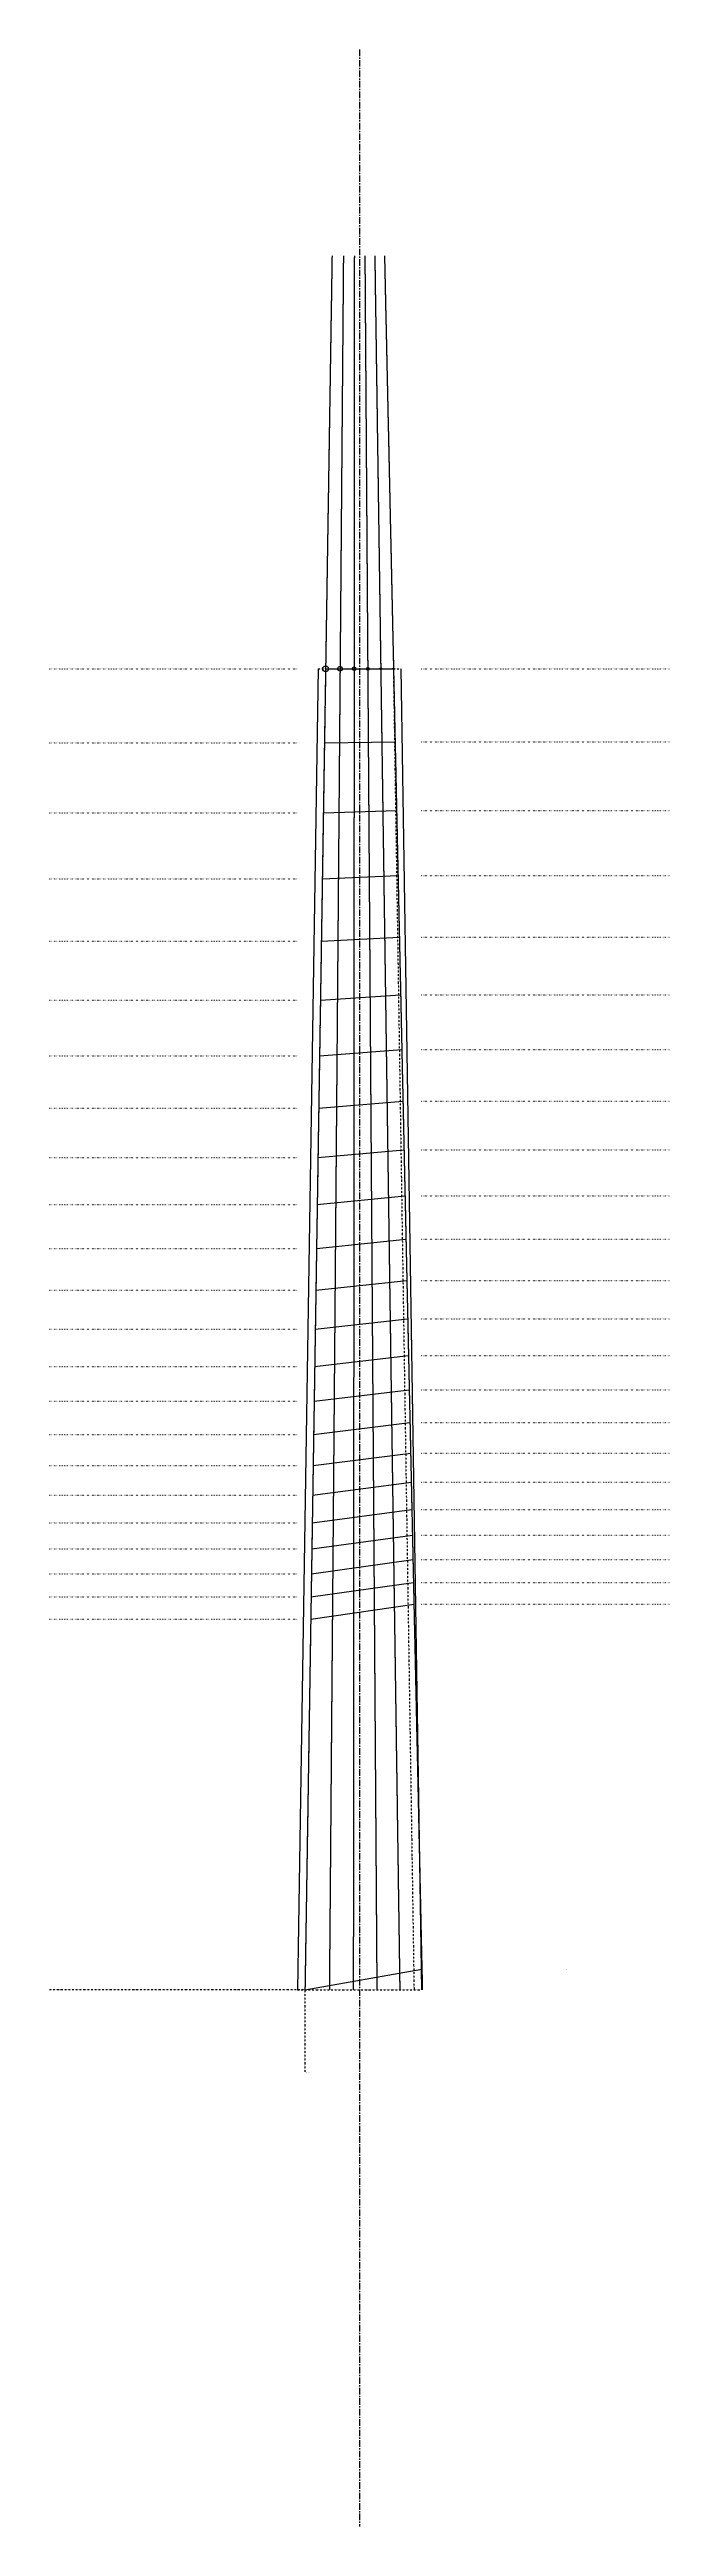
# Model space of a CAD drawing. Header units: millimetres. Extents: x 0 to 300, y -150 to 1050.
import ezdxf

# ---------------------------------------------------------------- set-up
doc = ezdxf.new("R2010")
doc.units = ezdxf.units.MM
for name, pattern in [('CENTER', [5.08, 3.175, -0.635, 0.635, -0.635]), ('DASHED', [1.524, 1.27, -0.254]), ('DASHED2', [0.762, 0.635, -0.127]), ('DOT', [0.508, 0, -0.508]), ('DOT2', [0.254, 0, -0.254])]:
    doc.linetypes.add(name, pattern=pattern)
doc.styles.add('OpenSans', font='OpenSans-Regular.ttf')

msp = doc.modelspace()

# ---------------------------------------------------------------- linework, layer by layer
at = {"linetype": 'CENTER'}
msp.add_line((150, 1050), (150, -150), dxfattribs=at)
at = {"linetype": 'DASHED'}
for p, q in [((136.7, 950), (123.6, 110)), ((142.2, 950), (135.4, 110)), ((147.5, 950), (147, 110)), ((152.6, 950), (158.4, 110)), ((157.4, 950), (169.5, 110)), ((162.1, 950), (180.4, 110))]:
    msp.add_line(p, q, dxfattribs=at)
at = {"linetype": 'DASHED2'}
for p, q in [((136.7, 950), (123.6, 110)), ((142.2, 950), (135.4, 110)), ((147.5, 950), (147, 110)), ((152.6, 950), (158.4, 110)), ((157.4, 950), (169.5, 110)), ((162.1, 950), (180.4, 110))]:
    msp.add_line(p, q, dxfattribs=at)
at = {"linetype": 'DOT'}
for p, q in [((0, 750), (120, 750)), ((180, 750), (300, 750)), ((0, 714.1), (120, 714.1)), ((180, 714.6), (300, 714.6)), ((0, 680.2), (120, 680.2)), ((180, 681.3), (300, 681.3)), ((0, 648.2), (120, 648.2)), ((180, 649.8), (300, 649.8)), ((0, 618), (120, 618)), ((180, 620), (300, 620)), ((0, 589.5), (120, 589.5)), ((180, 592), (300, 592)), ((180, 565.5), (300, 565.5)), ((0, 562.5), (120, 562.5)), ((180, 540.5), (300, 540.5)), ((0, 537.1), (120, 537.1)), ((180, 516.9), (300, 516.9)), ((0, 513.2), (120, 513.2)), ((180, 494.6), (300, 494.6)), ((0, 490.5), (120, 490.5)), ((0, 469.2), (120, 469.2)), ((180, 473.6), (300, 473.6)), ((0, 449), (120, 449)), ((180, 453.7), (300, 453.7)), ((180, 435), (300, 435)), ((0, 430), (120, 430)), ((0, 412), (120, 412)), ((180, 417.3), (300, 417.3)), ((180, 400.6), (300, 400.6)), ((0, 395.1), (120, 395.1)), ((180, 384.9), (300, 384.9)), ((0, 379.1), (120, 379.1)), ((0, 364), (120, 364)), ((180, 370), (300, 370)), ((0, 349.7), (120, 349.7)), ((180, 356), (300, 356)), ((0, 336.3), (120, 336.3)), ((180, 342.7), (300, 342.7)), ((180, 330.2), (300, 330.2)), ((0, 323.6), (120, 323.6)), ((180, 318.4), (300, 318.4)), ((0, 311.6), (120, 311.6)), ((0, 300.3), (120, 300.3)), ((180, 307.3), (300, 307.3)), ((0, 289.6), (120, 289.6)), ((180, 296.8), (300, 296.8))]:
    msp.add_line(p, q, dxfattribs=at)
for p, q in [((130, 750), (120, 110)), ((133.6, 750), (166.4, 750)), ((170, 750), (180, 110)), ((133, 714.1), (167.2, 714.6)), ((132.5, 680.2), (167.9, 681.3)), ((132, 648.2), (168.6, 649.8)), ((131.5, 618), (169.3, 620)), ((131.1, 589.5), (169.9, 592)), ((130.6, 562.5), (170.5, 565.5)), ((130.2, 537.1), (171, 540.5)), ((129.9, 513.2), (171.5, 516.9)), ((129.5, 490.5), (172, 494.6)), ((129.2, 469.2), (172.5, 473.6)), ((128.9, 449), (172.9, 453.7)), ((128.6, 430), (173.3, 435)), ((128.3, 412), (173.7, 417.3)), ((128, 395.1), (174.1, 400.6)), ((127.8, 379.1), (174.4, 384.9)), ((127.5, 364), (174.8, 370)), ((127.3, 349.7), (175.1, 356)), ((127.1, 336.3), (175.3, 342.7)), ((126.9, 323.6), (175.6, 330.2)), ((126.7, 311.6), (175.9, 318.4)), ((126.5, 300.3), (176.1, 307.3)), ((126.4, 289.6), (176.4, 296.8)), ((123.6, 110), (180.2, 120)), ((123.6, 110), (180.2, 120))]:
    msp.add_line(p, q)
at = {"linetype": 'DOT2'}
for p, q in [((133.6, 750), (123.6, 110)), ((130, 750), (170, 750)), ((166.4, 750), (176.4, 110)), ((123.6, 110), (0, 110)), ((120, 110), (180, 110)), ((123.6, 110), (123.6, 70))]:
    msp.add_line(p, q, dxfattribs=at)
for centre, radius in [((133.6, 750), 1.42), ((140.6, 750), 1.14), ((147.4, 750), 0.889), ((154, 750), 0.66), ((160.3, 750), 0.432), ((166.4, 750), 0.33)]:
    msp.add_circle(centre, radius)

# ---------------------------------------------------------------- texts
at = {"char_height": 0.1, "attachment_point": 1, "style": 'OpenSans'}
for s, insert in [('0 : 0.0 mm', (50, 750)), ('0 : 0.0 mm', (260, 750)), ('1 : 35.92 mm', (50, 714.1)), ('1 : 35.359 mm', (260, 714.6)), ('2 : 69.825 mm', (50, 680.2)), ('2 : 68.734 mm', (260, 681.3)), ('3 : 101.826 mm', (50, 648.2)), ('3 : 100.235 mm', (260, 649.8)), ('4 : 132.032 mm', (50, 618)), ('4 : 129.969 mm', (260, 620)), ('5 : 160.542 mm', (50, 589.5)), ('5 : 158.033 mm', (260, 592)), ('6 : 184.523 mm', (260, 565.5)), ('6 : 187.452 mm', (50, 562.5)), ('7 : 209.525 mm', (260, 540.5)), ('7 : 212.851 mm', (50, 537.1)), ('8 : 233.125 mm', (260, 516.9)), ('8 : 236.825 mm', (50, 513.2)), ('9 : 255.4 mm', (260, 494.6)), ('9 : 259.454 mm', (50, 490.5)), ('10 : 280.812 mm', (50, 469.2)), ('10 : 276.424 mm', (260, 473.6)), ('11 : 300.972 mm', (50, 449)), ('11 : 296.269 mm', (260, 453.7)), ('12 : 315.0 mm', (260, 435)), ('12 : 320.0 mm', (50, 430)), ('13 : 337.96 mm', (50, 412)), ('13 : 332.68 mm', (260, 417.3)), ('14 : 349.367 mm', (260, 400.6)), ('14 : 354.912 mm', (50, 395.1)), ('15 : 365.118 mm', (260, 384.9)), ('15 : 370.913 mm', (50, 379.1)), ('16 : 386.016 mm', (50, 364)), ('16 : 379.984 mm', (260, 370)), ('17 : 400.271 mm', (50, 349.7)), ('17 : 394.017 mm', (260, 356)), ('18 : 413.726 mm', (50, 336.3)), ('18 : 407.261 mm', (260, 342.7)), ('19 : 419.763 mm', (260, 330.2)), ('19 : 426.426 mm', (50, 323.6)), ('20 : 431.562 mm', (260, 318.4)), ('20 : 438.413 mm', (50, 311.6)), ('21 : 449.727 mm', (50, 300.3)), ('21 : 442.7 mm', (260, 307.3)), ('22 : 460.406 mm', (50, 289.6)), ('22 : 453.212 mm', (260, 296.8)), ('630.0 mm', (250, 120)), ('640.0 mm', (50, 110)), ('Puente con entonación/Intonated Bridge', (123.6, 70))]:
    msp.add_mtext(s, dxfattribs=dict(at, insert=insert))

doc.saveas('drawing.dxf')
